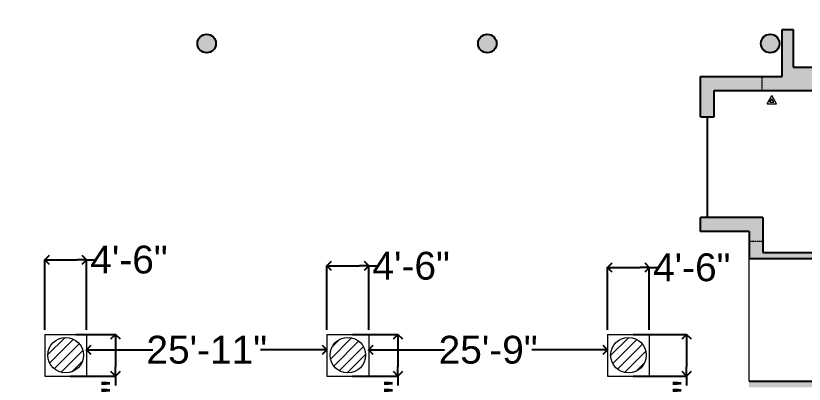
# Model space of a CAD drawing. Header units: inches. Extents: x -68 to 10561, y -2 to 2943.
# Drawn here: x 3773 to 4793, y 942 to 1419 of the extents above; entities that cross this region are included whole.
import ezdxf

# ---------------------------------------------------------------- set-up
doc = ezdxf.new("R2010")
doc.units = ezdxf.units.IN
doc.header["$MEASUREMENT"] = 0
doc.header["$PDSIZE"] = -5
doc.linetypes.add('DASHED', pattern=[0.75, 0.5, -0.25])
doc.linetypes.add('HIDDEN', pattern=[0.375, 0.25, -0.125])
doc.layers.get('0').update_dxf_attribs({"linetype": 'CONTINUOUS', "lineweight": 5})
doc.layers.get('DEFPOINTS').update_dxf_attribs({"linetype": 'CONTINUOUS'})
for name, color, linetype, lineweight in [('1_A-CLNG-SUSP', 15, 'DASHED', 5), ('1_A-COLS-HTCH', 8, 'CONTINUOUS', 5), ('1_A-COLS-OTLN', 7, 'CONTINUOUS', 25), ('1_A-WALL-FULL', 7, 'CONTINUOUS', 25), ('1_A-WALL-HTCH', 8, 'HIDDEN', 5), ('1_F-PROT-EQPM-EXT', 1, 'CONTINUOUS', 5), ('1_M-MISC', 144, 'CONTINUOUS', 5), ('_TEG', 1, 'CONTINUOUS', 5)]:
    doc.layers.add(name, color=color, linetype=linetype, lineweight=lineweight)
doc.styles.get("Standard").update_dxf_attribs({"font": 'swissl.ttf', "height": 36})
doc.dimstyles.get("Standard").update_dxf_attribs({"dimtxt": 36, "dimasz": 12, "dimexe": 0.18, "dimexo": 6, "dimgap": 0.09, "dimtad": 0, "dimdec": 0, "dimzin": 0, "dimdsep": 46, "dimlunit": 4, "dimtxsty": 'Standard', "dimblk": 'OPEN90', "dimcen": 0.09, "dimadec": 0, "dimazin": 0, "dimtfac": 1, "dimtdec": 0, "dimtofl": 0, "dimtmove": 0, "dimatfit": 3, "dimldrblk": 'OPEN90', "dimfxl": 1, "dimtolj": 1, "dimtzin": 0, "dimarcsym": 0})

# ---------------------------------------------------------------- blocks, each defined once
blk = doc.blocks.new('*X10')
at = {"color": 0}
for p, q in [((7630.4, 5928.8), (7652.6, 5951)), ((7632.7, 5917.9), (7663.5, 5948.6)), ((7638.5, 5910.4), (7670.9, 5942.8)), ((7647.2, 5905.8), (7675.5, 5934.2)), ((7660.9, 5906.2), (7675.1, 5920.5))]:
    blk.add_line(p, q, dxfattribs=at)
blk = doc.blocks.new('*X11')
at = {"color": 0}
for p, q in [((7995.9, 5923.1), (8023.3, 5950.5)), ((7997.8, 5938.2), (8008.1, 5948.6)), ((8000.1, 5914), (8032.3, 5946.3)), ((8007.2, 5907.9), (8038.5, 5939.2)), ((8017.6, 5905), (8041.4, 5928.8))]:
    blk.add_line(p, q, dxfattribs=at)
blk = doc.blocks.new('*X12')
at = {"color": 0}
for p, q in [((8358.4, 5927.6), (8381.8, 5951)), ((8361.1, 5917.1), (8392.3, 5948.2)), ((8367.2, 5909.9), (8399.5, 5942.2)), ((8376.2, 5905.6), (8403.8, 5933.2)), ((8390.8, 5907), (8402.4, 5918.5))]:
    blk.add_line(p, q, dxfattribs=at)
blk = doc.blocks.new('FEXT-SYM')
for p, q in [((-3, 0), (0, 5.2)), ((3, 0), (0, 5.2)), ((-3, 0), (3, 0)), ((-1.27, 1), (0, 3.2)), ((-1.27, 1), (1.27, 1)), ((1.27, 1), (0, 3.2))]:
    blk.add_line(p, q)
blk = doc.blocks.new('_Open90')
at = {"color": 0, "linetype": 'ByBlock', "lineweight": -2}
for p, q in [((0, 0), (-1, 0)), ((-0.5, 0.5), (0, 0)), ((0, 0), (-0.5, -0.5))]:
    blk.add_line(p, q, dxfattribs=at)
blk = doc.blocks.new('*D43')
at = {"layer": '_TEG', "color": 0, "lineweight": -2}
for p, q in [((3810.9, 1012.7), (3810.9, 1103.4)), ((3822.9, 1103.2), (3852.9, 1103.2)), ((3864.9, 1012.7), (3864.9, 1103.4)), ((3864.9, 1103.2), (3876.9, 1103.2))]:
    blk.add_line(p, q, dxfattribs=at)
at = {"layer": 'DEFPOINTS', "color": 0}
for p in [(3864.9, 1103.2), (3810.9, 1006.7), (3864.9, 1006.7)]:
    blk.add_point(p, dxfattribs=at)
at = {"layer": '_TEG', "color": 0, "lineweight": -2, "xscale": 12, "yscale": 12, "zscale": 12, "rotation": 180}
blk.add_blockref('_Open90', (3810.9, 1103.2), dxfattribs=at)
at = {"layer": '_TEG', "color": 0, "lineweight": -2, "xscale": 12, "yscale": 12, "zscale": 12}
blk.add_blockref('_Open90', (3864.9, 1103.2), dxfattribs=at)
at = {"layer": '_TEG', "color": 0, "insert": (3919.8, 1103.2), "char_height": 36, "attachment_point": 5}
blk.add_mtext('\\A1;4\'-6"', dxfattribs=at)
blk = doc.blocks.new('*D44')
at = {"layer": '_TEG', "color": 0, "lineweight": -2}
for p, q in [((3851.1, 1006.7), (3902.6, 1006.7)), ((3902.4, 994.7), (3902.4, 964.7)), ((3843.9, 952.7), (3902.6, 952.7)), ((3902.4, 952.7), (3902.4, 940.7))]:
    blk.add_line(p, q, dxfattribs=at)
at = {"layer": 'DEFPOINTS', "color": 0}
for p in [(3845.1, 1006.7), (3837.9, 952.7), (3902.4, 952.7)]:
    blk.add_point(p, dxfattribs=at)
at = {"layer": '_TEG', "color": 0, "lineweight": -2, "xscale": 12, "yscale": 12, "zscale": 12}
for p, rotation in [((3902.4, 1006.7), 90), ((3902.4, 952.7), 270)]:
    blk.add_blockref('_Open90', p, dxfattribs=dict(at, rotation=rotation))
at = {"layer": '_TEG', "color": 0, "insert": (3902.4, 897.7), "char_height": 36, "attachment_point": 5, "rotation": 90}
blk.add_mtext('\\A1;4\'-6"', dxfattribs=at)
blk = doc.blocks.new('*D45')
at = {"layer": '_TEG', "color": 0, "lineweight": -2}
for p, q in [((3864.9, 985.7), (3864.9, 986.8)), ((3876.9, 986.6), (3950.6, 986.6)), ((4163.9, 986.6), (4090.1, 986.6)), ((4175.9, 985.7), (4175.9, 986.8))]:
    blk.add_line(p, q, dxfattribs=at)
at = {"layer": 'DEFPOINTS', "color": 0}
for p in [(3864.9, 979.7), (4175.9, 986.6), (4175.9, 979.7)]:
    blk.add_point(p, dxfattribs=at)
at = {"layer": '_TEG', "color": 0, "lineweight": -2, "xscale": 12, "yscale": 12, "zscale": 12, "rotation": 180}
blk.add_blockref('_Open90', (3864.9, 986.6), dxfattribs=at)
at = {"layer": '_TEG', "color": 0, "lineweight": -2, "xscale": 12, "yscale": 12, "zscale": 12}
blk.add_blockref('_Open90', (4175.9, 986.6), dxfattribs=at)
at = {"layer": '_TEG', "color": 0, "insert": (4020.4, 986.6), "char_height": 36, "attachment_point": 5}
blk.add_mtext('\\A1;25\'-11"', dxfattribs=at)
blk = doc.blocks.new('*D46')
at = {"layer": '_TEG', "color": 0, "lineweight": -2}
for p, q in [((4175.9, 1012.7), (4175.9, 1095.4)), ((4187.9, 1095.2), (4217.9, 1095.2)), ((4229.9, 1012.7), (4229.9, 1095.4)), ((4229.9, 1095.2), (4241.9, 1095.2))]:
    blk.add_line(p, q, dxfattribs=at)
at = {"layer": 'DEFPOINTS', "color": 0}
for p in [(4229.9, 1095.2), (4175.9, 1006.7), (4229.9, 1006.7)]:
    blk.add_point(p, dxfattribs=at)
at = {"layer": '_TEG', "color": 0, "lineweight": -2, "xscale": 12, "yscale": 12, "zscale": 12, "rotation": 180}
blk.add_blockref('_Open90', (4175.9, 1095.2), dxfattribs=at)
at = {"layer": '_TEG', "color": 0, "lineweight": -2, "xscale": 12, "yscale": 12, "zscale": 12}
blk.add_blockref('_Open90', (4229.9, 1095.2), dxfattribs=at)
at = {"layer": '_TEG', "color": 0, "insert": (4284.8, 1095.2), "char_height": 36, "attachment_point": 5}
blk.add_mtext('\\A1;4\'-6"', dxfattribs=at)
blk = doc.blocks.new('*D47')
at = {"layer": '_TEG', "color": 0, "lineweight": -2}
for p, q in [((4208.9, 1006.7), (4268, 1006.7)), ((4267.8, 994.7), (4267.8, 964.7)), ((4208.9, 952.7), (4268, 952.7)), ((4267.8, 952.7), (4267.8, 940.7))]:
    blk.add_line(p, q, dxfattribs=at)
at = {"layer": 'DEFPOINTS', "color": 0}
for p in [(4202.9, 1006.7), (4202.9, 952.7), (4267.8, 952.7)]:
    blk.add_point(p, dxfattribs=at)
at = {"layer": '_TEG', "color": 0, "lineweight": -2, "xscale": 12, "yscale": 12, "zscale": 12}
for p, rotation in [((4267.8, 1006.7), 90), ((4267.8, 952.7), 270)]:
    blk.add_blockref('_Open90', p, dxfattribs=dict(at, rotation=rotation))
at = {"layer": '_TEG', "color": 0, "insert": (4267.8, 897.7), "char_height": 36, "attachment_point": 5, "rotation": 90}
blk.add_mtext('\\A1;4\'-6"', dxfattribs=at)
blk = doc.blocks.new('*D48')
at = {"layer": '_TEG', "color": 0, "lineweight": -2}
for p, q in [((4229.9, 985.7), (4229.9, 986.8)), ((4241.9, 986.6), (4328, 986.6)), ((4526.9, 986.6), (4440.8, 986.6)), ((4538.9, 985.7), (4538.9, 986.8))]:
    blk.add_line(p, q, dxfattribs=at)
at = {"layer": 'DEFPOINTS', "color": 0}
for p in [(4229.9, 979.7), (4538.9, 986.6), (4538.9, 979.7)]:
    blk.add_point(p, dxfattribs=at)
at = {"layer": '_TEG', "color": 0, "lineweight": -2, "xscale": 12, "yscale": 12, "zscale": 12, "rotation": 180}
blk.add_blockref('_Open90', (4229.9, 986.6), dxfattribs=at)
at = {"layer": '_TEG', "color": 0, "lineweight": -2, "xscale": 12, "yscale": 12, "zscale": 12}
blk.add_blockref('_Open90', (4538.9, 986.6), dxfattribs=at)
at = {"layer": '_TEG', "color": 0, "insert": (4384.4, 986.6), "char_height": 36, "attachment_point": 5}
blk.add_mtext('\\A1;25\'-9"', dxfattribs=at)
blk = doc.blocks.new('*D49')
at = {"layer": '_TEG', "color": 0, "lineweight": -2}
for p, q in [((4538.9, 1012.7), (4538.9, 1093.4)), ((4550.9, 1093.2), (4580.9, 1093.2)), ((4592.9, 1012.7), (4592.9, 1093.4)), ((4592.9, 1093.2), (4604.9, 1093.2))]:
    blk.add_line(p, q, dxfattribs=at)
at = {"layer": 'DEFPOINTS', "color": 0}
for p in [(4592.9, 1093.2), (4538.9, 1006.7), (4592.9, 1006.7)]:
    blk.add_point(p, dxfattribs=at)
at = {"layer": '_TEG', "color": 0, "lineweight": -2, "xscale": 12, "yscale": 12, "zscale": 12, "rotation": 180}
blk.add_blockref('_Open90', (4538.9, 1093.2), dxfattribs=at)
at = {"layer": '_TEG', "color": 0, "lineweight": -2, "xscale": 12, "yscale": 12, "zscale": 12}
blk.add_blockref('_Open90', (4592.9, 1093.2), dxfattribs=at)
at = {"layer": '_TEG', "color": 0, "insert": (4647.8, 1093.2), "char_height": 36, "attachment_point": 5}
blk.add_mtext('\\A1;4\'-6"', dxfattribs=at)
blk = doc.blocks.new('*D50')
at = {"layer": '_TEG', "color": 0, "lineweight": -2}
for p, q in [((4571.9, 1006.7), (4641.4, 1006.7)), ((4641.2, 994.7), (4641.2, 964.7)), ((4571.9, 952.7), (4641.4, 952.7)), ((4641.2, 952.7), (4641.2, 940.7))]:
    blk.add_line(p, q, dxfattribs=at)
at = {"layer": 'DEFPOINTS', "color": 0}
for p in [(4565.9, 1006.7), (4565.9, 952.7), (4641.2, 952.7)]:
    blk.add_point(p, dxfattribs=at)
at = {"layer": '_TEG', "color": 0, "lineweight": -2, "xscale": 12, "yscale": 12, "zscale": 12}
for p, rotation in [((4641.2, 1006.7), 90), ((4641.2, 952.7), 270)]:
    blk.add_blockref('_Open90', p, dxfattribs=dict(at, rotation=rotation))
at = {"layer": '_TEG', "color": 0, "insert": (4641.2, 897.7), "char_height": 36, "attachment_point": 5, "rotation": 90}
blk.add_mtext('\\A1;4\'-6"', dxfattribs=at)

msp = doc.modelspace()

# ---------------------------------------------------------------- hatches: boundary and pattern name
at = {"layer": '1_A-COLS-HTCH'}
h = msp.add_hatch(color=256, dxfattribs=at)
edge = h.paths.add_edge_path()
edge.add_arc((5113.3, 1382.9), 12, 0, 360)
edge = h.paths.add_edge_path()
edge.add_arc((5478.3, 1382.9), 12, 0, 360)
edge = h.paths.add_edge_path()
edge.add_arc((5853.8, 1382.9), 12, 0, 360)
edge = h.paths.add_edge_path()
edge.add_arc((4749.3, 1382.9), 12, 0, 360)
edge = h.paths.add_edge_path()
edge.add_arc((4383.3, 1382.9), 12, 0, 360)
edge = h.paths.add_edge_path()
edge.add_arc((4020.3, 1382.9), 12, 0, 360)
edge = h.paths.add_edge_path()
edge.add_arc((3657.3, 1382.9), 12, 0, 360)
edge = h.paths.add_edge_path()
edge.add_arc((3657.3, 1623.3), 12, 0, 360)
edge = h.paths.add_edge_path()
edge.add_arc((4749.3, 1623.3), 12, 0, 360)
edge = h.paths.add_edge_path()
edge.add_arc((4383.3, 1623.3), 12, 0, 360)
edge = h.paths.add_edge_path()
edge.add_arc((4020.3, 1623.3), 12, 0, 360)
edge = h.paths.add_edge_path()
edge.add_arc((5113.3, 1623.3), 12, 0, 360)
edge = h.paths.add_edge_path()
edge.add_arc((5478.3, 1623.3), 12, 0, 360)
edge = h.paths.add_edge_path()
edge.add_arc((5853.8, 1623.3), 12, 0, 360)
at = {"layer": '1_A-WALL-HTCH'}
h = msp.add_hatch(color=256, dxfattribs=at)
h.paths.add_polyline_path([(5052.9, 1338.2), (4923.3, 1338.2), (4923.3, 1266.9), (4931.3, 1266.9), (4931.3, 1330.2), (5052.9, 1330.2)])
h.paths.add_polyline_path([(4926.9, 1401.2), (4912.9, 1401.2), (4912.9, 1352.2), (4838.2, 1352.2), (4838.2, 1322.2), (4923.3, 1322.2), (4923.3, 1338.2), (4926.9, 1338.2)])
h.paths.add_polyline_path([(4838.2, 1352.2), (4778.9, 1352.2), (4778.9, 1401.2), (4764.9, 1401.2), (4764.9, 1340.2), (4738.5, 1340.2), (4738.5, 1322.2), (4838.2, 1322.2)])
h.paths.add_polyline_path([(4738.5, 1340.2), (4658.9, 1340.2), (4658.9, 1288.2), (4676.9, 1288.2), (4676.9, 1322.2), (4738.5, 1322.2)])
h.paths.add_polyline_path([(4739.9, 1157.7), (4658.9, 1157.7), (4658.9, 1139.7), (4721.9, 1139.7), (4721.9, 1126.7), (4739.9, 1126.7)])
h.paths.add_polyline_path([(4739.9, 1126.7), (4721.9, 1126.7), (4721.9, 1104.7), (4838.2, 1104.7), (4838.2, 1112.7), (4739.9, 1112.7)])
h.paths.add_polyline_path([(4931.3, 1152.5), (4923.3, 1152.5), (4923.3, 1112.7), (4838.2, 1112.7), (4838.2, 1104.7), (4921.8, 1104.7), (4921.8, 1101.2), (4931.3, 1101.2)])
h.paths.add_polyline_path([(4931.3, 1266.9), (4923.3, 1266.9), (4923.3, 1152.5), (4931.3, 1152.5)])
h = msp.add_hatch(color=256, dxfattribs=at)
h.paths.add_polyline_path([(4931.3, 949.7), (4921.8, 949.7), (4921.8, 946.2), (4721.9, 946.2), (4721.9, 938.2), (4923.3, 938.2), (4923.3, 848.3), (4931.3, 848.3)])
h.paths.add_polyline_path([(4928.8, 951.9), (4925.8, 951.9), (4925.8, 952.4), (4923.8, 952.4), (4923.8, 951.9), (4921.8, 951.9), (4921.8, 949.7), (4928.8, 949.7)])

# ---------------------------------------------------------------- linework, layer by layer
at = {"layer": '1_A-CLNG-SUSP'}
msp.add_line((4721.9, 946.2), (4721.9, 1104.7), dxfattribs=at)
at = {"layer": '1_A-COLS-OTLN'}
for centre in [(4020.3, 1382.9), (4383.3, 1382.9), (4749.3, 1382.9)]:
    msp.add_circle(centre, 12, dxfattribs=at)
at = {"layer": '1_A-WALL-FULL'}
for p, q in [((4764.9, 1340.2), (4764.9, 1401.2)), ((4764.9, 1401.2), (4778.9, 1401.2)), ((4778.9, 1401.2), (4778.9, 1352.2)), ((4778.9, 1352.2), (4912.9, 1352.2)), ((4658.9, 1340.2), (4764.9, 1340.2)), ((4658.9, 1288.2), (4658.9, 1340.2)), ((4676.9, 1322.2), (4923.3, 1322.2)), ((4676.9, 1288.2), (4676.9, 1322.2)), ((4658.9, 1288.2), (4676.9, 1288.2)), ((4667.9, 1288.2), (4667.9, 1157.7)), ((4658.9, 1139.7), (4658.9, 1157.7)), ((4739.9, 1157.7), (4658.9, 1157.7)), ((4739.9, 1157.7), (4739.9, 1112.7)), ((4721.9, 1139.7), (4658.9, 1139.7)), ((4721.9, 1139.7), (4721.9, 1104.7)), ((4739.9, 1112.7), (4923.3, 1112.7)), ((4721.9, 1104.7), (4921.8, 1104.7)), ((4721.9, 946.2), (4921.8, 946.2))]:
    msp.add_line(p, q, dxfattribs=at)
at = {"layer": '1_A-WALL-HTCH'}
for p, q in [((4738.5, 1340.2), (4738.5, 1322.2)), ((4739.9, 1126.7), (4721.9, 1126.7))]:
    msp.add_line(p, q, dxfattribs=at)
at = {"layer": '1_M-MISC'}
for p, q in [((3810.9, 1006.7), (3810.9, 952.7)), ((3810.9, 1006.7), (3864.9, 1006.7)), ((3864.9, 1006.7), (3864.9, 952.7)), ((4175.9, 1006.7), (4175.9, 952.7)), ((4175.9, 1006.7), (4229.9, 1006.7)), ((4229.9, 1006.7), (4229.9, 952.7)), ((4538.9, 1006.7), (4538.9, 952.7)), ((4538.9, 1006.7), (4592.9, 1006.7)), ((4592.9, 1006.7), (4592.9, 952.7)), ((3810.9, 952.7), (3864.9, 952.7)), ((4175.9, 952.7), (4229.9, 952.7)), ((4538.9, 952.7), (4592.9, 952.7))]:
    msp.add_line(p, q, dxfattribs=at)
for centre in [(3837.9, 979.7), (4202.9, 979.7), (4565.9, 979.7)]:
    msp.add_circle(centre, 23, dxfattribs=at)

# ---------------------------------------------------------------- block references
at = {"layer": '1_F-PROT-EQPM-EXT', "xscale": 2, "yscale": 2, "zscale": 2}
msp.add_blockref('FEXT-SYM', (4751.4, 1305.1), dxfattribs=at)
at = {"layer": '1_M-MISC'}
for name in ['*X10', '*X11', '*X12']:
    msp.add_blockref(name, (-3815.5, -4948.3), dxfattribs=at)

# ---------------------------------------------------------------- dimensions: what is measured, and where the dimension line sits
at = {"layer": '_TEG'}
for base, p1, p2, picture, middle in [((3864.9, 1103.2), (3810.9, 1006.7), (3864.9, 1006.7), '*D43', (3919.8, 1103.2)), ((4229.9, 1095.2), (4175.9, 1006.7), (4229.9, 1006.7), '*D46', (4284.8, 1095.2)), ((4592.9, 1093.2), (4538.9, 1006.7), (4592.9, 1006.7), '*D49', (4647.8, 1093.2)), ((4175.9, 986.6), (3864.9, 979.7), (4175.9, 979.7), '*D45', (4020.4, 986.6)), ((4538.9, 986.6), (4229.9, 979.7), (4538.9, 979.7), '*D48', (4384.4, 986.6))]:
    dim = msp.add_linear_dim(base=base, p1=p1, p2=p2, dimstyle='Standard', dxfattribs=at)
    dim.commit()
    dim.dimension.update_dxf_attribs({"geometry": picture, "text_midpoint": middle})
for base, p1, p2, picture, middle in [((3902.4, 952.7), (3845.1, 1006.7), (3837.9, 952.7), '*D44', (3902.4, 897.7)), ((4267.8, 952.7), (4202.9, 1006.7), (4202.9, 952.7), '*D47', (4267.8, 897.7)), ((4641.2, 952.7), (4565.9, 1006.7), (4565.9, 952.7), '*D50', (4641.2, 897.7))]:
    dim = msp.add_linear_dim(base=base, p1=p1, p2=p2, angle=90, dimstyle='Standard', dxfattribs=at)
    dim.commit()
    dim.dimension.update_dxf_attribs({"geometry": picture, "text_midpoint": middle})

doc.saveas('drawing.dxf')
